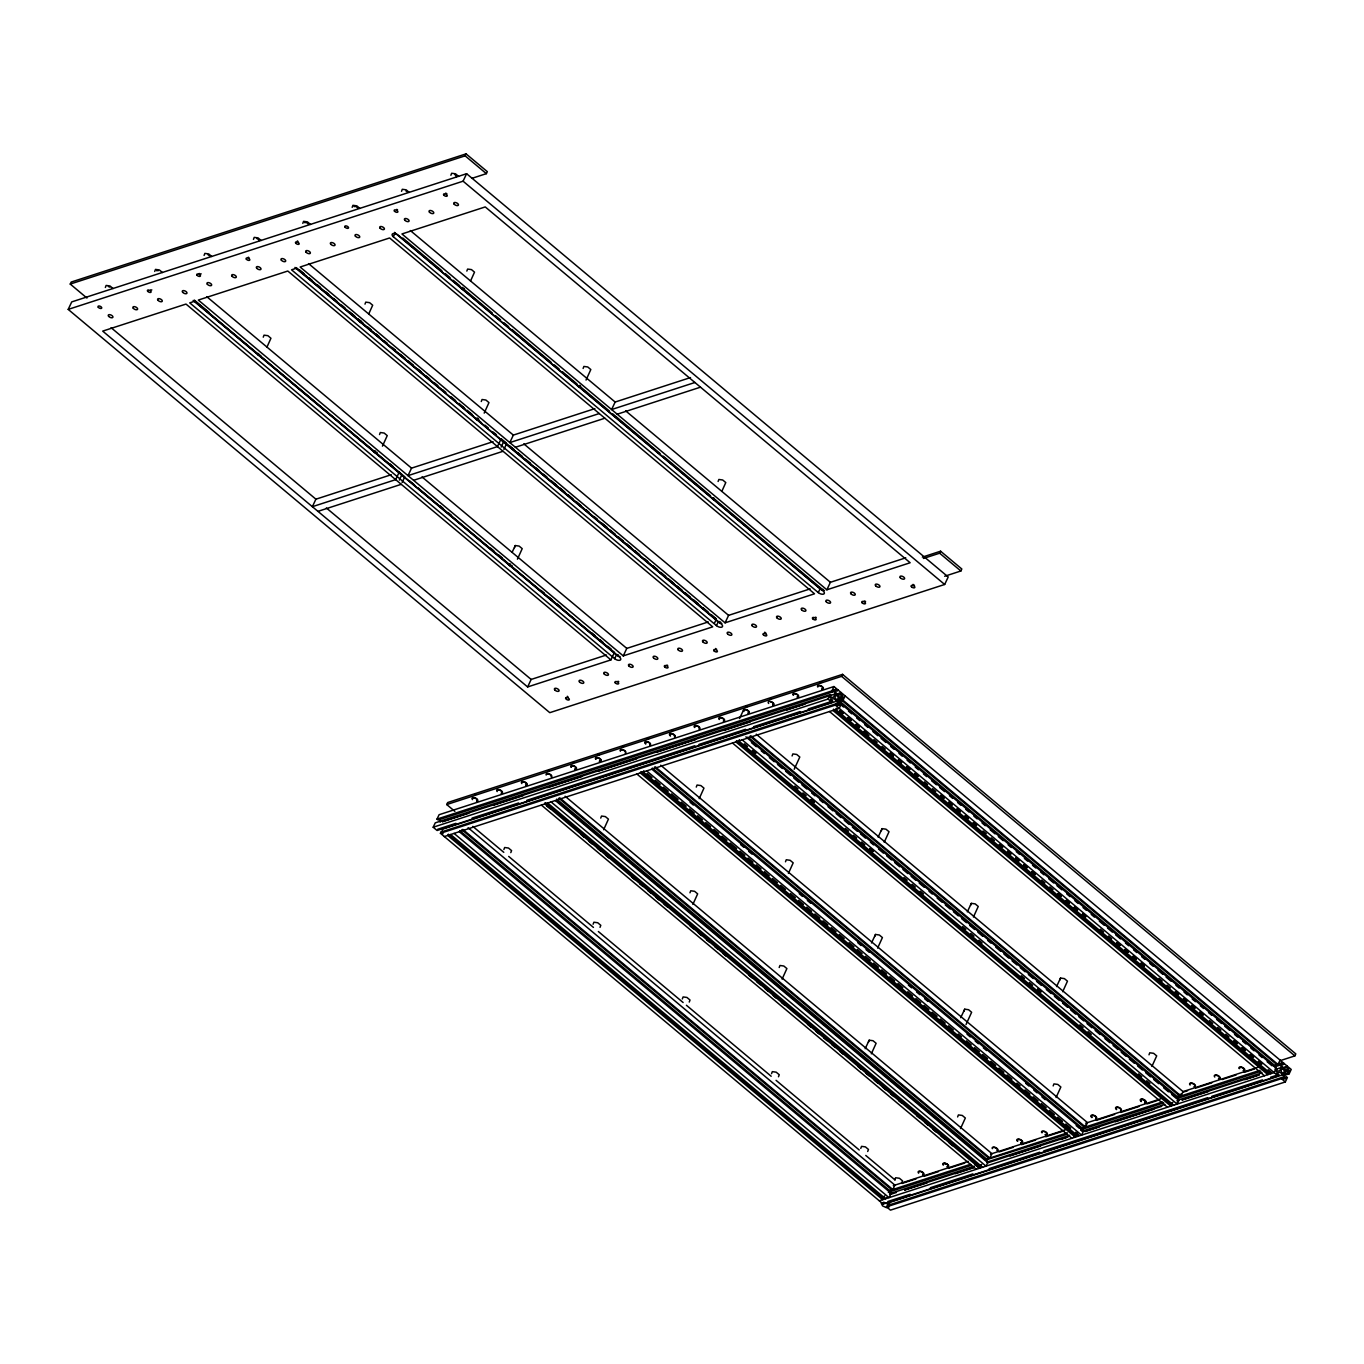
<?xml version="1.0" encoding="UTF-8"?>
<svg xmlns="http://www.w3.org/2000/svg" width="1364" height="1364" viewBox="0 0 1364 1364"><rect width="100%" height="100%" fill="white"/><g stroke="black" fill="none" stroke-linecap="round" stroke-linejoin="round"><path stroke-width="1.5" d="M838.519 703.295L838.042 702.136M1080.902 1130.057L1080.936 1128.898M105.352 287.48L106.136 285.434L109.99 285.98L113.059 288.537M154.712 271.453L155.496 269.407L159.349 269.953L162.418 272.51M204.089 255.426L204.856 253.397L208.709 253.926L211.778 256.483M253.448 239.399L254.215 237.37L258.069 237.899L261.138 240.473M302.808 223.372L303.575 221.343L307.429 221.872L310.498 224.446M263.252 337.181L264.036 335.152L267.89 335.68L270.942 338.255L266.969 347.087M352.168 207.345L352.935 205.316L356.788 205.845L359.857 208.419M401.528 191.318L402.295 189.289L406.148 189.818L409.217 192.392M364.989 304.155L365.757 302.126L369.61 302.655L372.679 305.229L368.689 314.061M450.887 175.291L451.654 173.262L455.508 173.791L458.577 176.365M379.533 434.553L380.317 432.524L384.171 433.053L387.24 435.627L382.449 446.164M466.829 271.095L467.613 269.066L471.467 269.595L474.519 272.152L470.546 281.001M481.27 401.528L482.055 399.499L485.891 400.027L488.96 402.602L484.186 413.139M514.518 547.595L515.302 545.549L519.138 546.094L522.207 548.652L517.433 559.189M583.11 368.468L583.894 366.439L587.748 366.967L590.817 369.542L586.026 380.079M503.879 849.533L504.663 847.504L508.499 848.033L511.568 850.607L510.801 852.636M718.095 481.492L718.879 479.463L722.715 479.992L725.784 482.566L721.812 491.398M600.74 818.093L601.524 816.047L605.36 816.593L608.429 819.15L603.655 829.687M593.101 924.246L593.886 922.217L597.739 922.746L600.791 925.321L600.024 927.35M696.271 787.079L697.055 785.033L700.891 785.579L703.96 788.136L699.186 798.673M689.962 892.806L690.747 890.76L694.6 891.306L697.652 893.863L692.878 904.4M682.324 998.96L683.108 996.931L686.962 997.459L690.014 1000.034L689.246 1002.063M792.092 755.963L792.876 753.917L796.729 754.462L799.798 757.02L794.206 769.262M785.494 861.792L786.278 859.746L790.114 860.292L793.183 862.849L788.409 873.386M779.185 967.519L779.969 965.473L783.823 966.019L786.892 968.576L782.101 979.113M771.547 1073.673L772.331 1071.644L776.184 1072.172L779.253 1074.747L778.469 1076.776M881.332 830.676L882.099 828.647L885.952 829.176L889.021 831.733L884.23 842.287M874.716 936.505L875.5 934.459L879.337 935.005L882.406 937.562L877.632 948.099M868.408 1042.232L869.192 1040.203L873.045 1040.732L876.114 1043.29L871.323 1053.843M860.769 1148.386L861.554 1146.357L865.407 1146.885L868.476 1149.46L867.692 1151.489M970.554 905.389L971.321 903.36L975.175 903.889L978.244 906.463L973.453 917M894.835 1179.775L895.619 1177.746L899.456 1178.274L902.525 1180.849L901.74 1182.878M963.939 1011.218L964.723 1009.189L968.576 1009.718L971.628 1012.276L966.053 1024.517M957.63 1116.946L958.415 1114.917L962.268 1115.445L965.337 1118.02L960.546 1128.557M1059.777 980.102L1060.544 978.073L1064.397 978.602L1067.466 981.176L1062.692 991.713M1053.161 1085.932L1053.946 1083.903L1057.799 1084.431L1060.851 1087.006L1056.077 1097.543M1148.999 1054.815L1149.767 1052.786L1153.62 1053.315L1156.689 1055.889L1151.915 1066.426M86.938 298.051L70.246 284.07L71.184 282.058L466.062 153.859L487.323 171.659L486.368 173.654L472.2 178.258M68.2 309.406L71.729 301.904L466.607 173.705L948.202 576.972L944.672 584.474L549.777 712.673L68.2 309.406L463.078 181.19L466.607 173.705M393.344 236.756A3.973 1.978 25.2 0 1 392.985 233.636A3.973 1.978 25.2 0 1 398.203 235.171L823.123 591.004A3.973 1.978 25.2 0 1 823.498 594.124A3.973 1.978 25.2 0 1 818.281 592.59L393.344 236.756L395.117 233.005A3.973 1.978 25.2 0 1 394.469 232.374M70.246 284.07L465.124 155.854L466.062 153.859M391.263 474.723L315.902 499.19L312.373 506.692L395.662 479.651L399.192 472.149M399.345 480.111L401.988 474.484M402.124 482.447L404.767 476.82L194.404 300.66M493.052 441.68L411.536 468.142L408.007 475.644L497.468 446.608L500.997 439.106M501.151 447.068L503.793 441.442L716.253 619.358L714.497 623.109M503.93 449.404L506.573 443.777M594.857 408.637L513.341 435.099L509.812 442.601L599.273 413.548M512.097 552.352L515.302 545.549M690.508 377.572L615.147 402.039L611.618 409.541L694.907 382.5M1284.001 1074.201L1288.042 1072.871L1289.099 1070.638L1285.689 1071.269L1284.172 1074.508L1285.229 1078.873L1286.286 1076.622L1287.394 1077.56L1285.331 1081.942L890.453 1210.141L886.549 1206.867L887.146 1205.623L1282.024 1077.424L1284.018 1079.094L1282.961 1074.73L1280.08 1072.309L1276.67 1072.939L1278.682 1074.61L1278.085 1075.872L883.207 1204.071L440.436 833.302L441.032 832.057L835.91 703.841L837.905 705.529L836.848 701.147L833.967 698.743L830.557 699.374L832.569 701.045L831.972 702.289L437.094 830.506L433.189 827.232L435.252 822.85L830.13 694.651L831.239 695.589L830.199 697.822L833.592 697.192L835.126 693.969L834.069 689.604L833.012 691.838L438.134 820.037L437.009 819.099L439.072 814.734L833.95 686.535L1291.214 1069.444L1289.168 1073.809L1285.11 1075.122M454.877 811.375L446.727 804.555L447.665 802.543L842.543 674.345L1295.8 1053.895L1294.862 1055.889L1280.677 1060.493M417.776 487.715L614.448 652.401L610.919 659.903L185.998 304.07L102.692 331.111L527.629 686.944L531.159 679.442L606.52 654.976M614.67 658.693L189.732 302.859L194.592 301.291L619.529 657.107A3.973 1.978 25.2 0 1 619.887 660.227A3.973 1.978 25.2 0 1 614.67 658.693L616.426 654.942L193.125 300.472M623.263 655.896L712.724 626.843L287.804 271.027L198.326 300.063L623.263 655.896L626.792 648.394L708.308 621.933M643.825 770.745L643.245 771.99L1078.208 1136.229M716.475 625.633L291.538 269.816L296.397 268.231L721.317 624.064A3.973 1.978 25.2 0 1 721.692 627.184A3.973 1.978 25.2 0 1 716.475 625.633L718.231 621.882L294.931 267.429M725.068 622.837L814.53 593.8L389.61 237.967L300.131 267.02L725.068 622.837L728.598 615.352L810.114 588.89M739.527 718.555L743.533 710.064M739.39 739.714L738.794 740.959L1173.773 1105.198M818.281 592.59L820.037 588.839L395.117 233.005M826.874 589.794L910.163 562.752L485.243 206.919L401.937 233.96L826.874 589.794L830.403 582.292L905.764 557.825M433.189 827.232L828.067 699.033L830.13 694.651M437.009 819.099L831.904 690.9L833.95 686.535M446.727 804.555L841.605 676.339L842.543 674.345M837.854 689.792L837.274 691.054L835.262 689.366L836.32 693.747L839.201 696.152L842.611 695.521L840.616 693.85L836.558 695.163M440.436 833.302L835.314 705.103L835.91 703.841M840.616 693.85L841.196 692.605L835.126 694.566M836.405 708.223L835.825 709.468L1270.788 1073.707M841.707 696.97L841.111 698.215L842.85 697.652M838.485 704.677L840.002 701.437L1274.965 1065.676L1277.045 1063.596M837.888 700.619L841.929 699.306L842.986 697.072L839.576 697.703L838.059 700.926L839.116 705.307L840.173 703.057L1277.352 1069.154L1276.312 1071.405L1279.705 1070.757L1281.239 1067.535L1280.182 1063.17L1279.125 1065.403L1275.067 1066.716M845.1 695.862L843.054 700.244L838.996 701.556M923.428 558.456L939.626 553.204L940.58 551.209L961.825 568.993L960.87 570.987L944.672 576.256M878.109 837.138L882.099 828.647M871.494 942.967L875.5 934.459M865.185 1048.694L869.192 1040.203M967.332 911.851L971.321 903.36M960.716 1017.68L964.723 1009.189M883.292 1198.445L882.713 1199.689L447.733 835.467L448.33 834.205L883.292 1198.445L881.553 1199.007L884.673 1195.887M883.207 1204.071L883.804 1202.809M886.208 1197.49L885.628 1198.751L450.649 834.512M1056.554 986.581L1060.544 978.073M1075.872 1135.922L1075.292 1137.167L640.33 772.945L640.909 771.683L1075.872 1135.922L1074.133 1136.485L1077.253 1133.348M1085.505 1125.078L1084.448 1127.312L654.379 767.165M736.475 740.669L1171.437 1104.891L1170.858 1106.153L735.878 741.914M1177.2 1102.283L1178.257 1100.032M833.489 709.161L1268.452 1073.4L1267.872 1074.644L832.91 710.405M1280.063 1060.101L1278.017 1064.466L1273.959 1065.796M1283.967 1063.374L1283.388 1064.619L1281.376 1062.948L1282.433 1067.313L1285.314 1069.717L1288.724 1069.086L1286.729 1067.415L1282.671 1068.728M886.549 1206.867L1281.444 1078.668L1282.024 1077.424M1286.729 1067.415L1287.309 1066.171L1281.239 1068.148M891.886 1188.641L889.805 1190.721L459.736 830.591M979.608 1166.476L981.688 1164.379M1073.86 1135.82L1075.94 1133.74M1084.465 1126.118L1082.385 1128.199L652.316 768.068M1177.678 1096.52L1179.758 1094.422M1172.818 1102.334L1169.698 1105.454L1171.437 1104.891M1268.793 1071.882L1266.713 1073.962L1268.452 1073.4M317.948 511.364L401.238 484.322M413.582 480.316L503.043 451.279M515.387 447.273L604.849 418.219M617.193 414.213L700.482 387.171M922.354 557.126L940.58 551.209M527.629 686.944L610.919 659.903M442.26 821.503L835.126 693.969M442.447 821.81L468.773 813.268M493.069 805.374L523.435 795.519M547.748 787.625L582.172 776.457M598.37 771.189L636.852 758.708M657.09 752.127L695.572 739.629M723.926 730.439L750.251 721.88M786.687 710.047L804.913 704.131M838.945 698.385L842.986 697.072M437.691 829.244L455.917 823.327M472.114 818.076L518.678 802.953M526.777 800.327L694.856 745.75M698.914 744.437L745.494 729.314M753.593 726.688L800.157 711.565M808.255 708.939L832.569 701.045M836.848 701.147L441.97 829.363L442.686 832.262M444.34 836.558L839.218 708.359L841.281 703.995L840.309 704.301L843.566 707.029M893.284 1185.674L968.218 1161.344M990.486 1154.114L1065.42 1129.784M1085.659 1123.22L1160.594 1098.89M1182.861 1091.66L1257.796 1067.33M901.996 1183.441L916.182 1178.837M924.281 1176.211L938.449 1171.608M948.577 1168.317L964.774 1163.066M999.198 1151.881L1013.384 1147.277M1021.483 1144.652L1035.651 1140.048M1045.779 1136.758L1064.005 1130.841M1096.4 1120.321L1114.627 1114.405M1120.714 1112.444L1138.94 1106.528M1147.039 1103.885L1157.149 1100.595M1183.475 1092.053L1187.533 1090.74M1195.631 1088.114L1211.829 1082.846M1221.956 1079.572L1236.125 1074.968M1244.241 1072.326L1254.351 1069.052M889.209 1190.704L970.213 1164.396M986.411 1159.144L1067.398 1132.853M1081.584 1128.25L1162.588 1101.941M1176.757 1097.338L1259.79 1070.382M888.288 1192.289L971.321 1165.333M1066.495 1134.439L985.507 1160.082M1080.68 1129.835L1163.697 1102.879M1177.865 1098.276L1260.899 1071.32M889.464 1193.79L974.51 1166.186M986.666 1162.23L1069.7 1135.274M1081.84 1131.336L1164.873 1104.38M1177.013 1100.441L1262.075 1072.82M1275.272 1068.541L1276.244 1068.217L1274.181 1072.598L879.303 1200.797M890.402 1194.421L896.472 1192.443M904.571 1189.817L973.436 1167.465M987.604 1162.861L1068.609 1136.57M1084.806 1131.302L1161.753 1106.323M1182.008 1099.742L1258.955 1074.764M1275.152 1069.512L1281.239 1067.535M904.758 1190.124L927.026 1182.895M955.38 1173.688L973.606 1167.772M1010.059 1155.939L1040.425 1146.084M1060.681 1139.503L1066.75 1137.525M1084.977 1131.609L1099.162 1127.005M1115.36 1121.754L1153.842 1109.256M1182.179 1100.049L1208.504 1091.507M1244.957 1079.674L1259.143 1075.071M1284.683 1070.416L1288.724 1069.086M1285.059 1071.951L1289.099 1070.638M887.845 1201.496L910.129 1194.267M930.367 1187.703L972.907 1173.893M989.105 1168.624L1039.726 1152.188M1043.767 1150.875L1207.805 1097.628M1211.846 1096.315L1262.484 1079.879M1270.583 1077.253L1278.682 1074.61M888.083 1202.929L1282.961 1074.73M465.124 155.854L486.368 173.654M939.626 553.204L960.87 570.987M463.078 181.19L944.672 584.474M410.342 230.55L615.147 402.039M625.599 410.803L830.403 582.292M402.823 238.069L441.885 270.788M445.141 273.516L450.035 277.608M453.291 280.336L459.804 285.792M463.061 288.52L492.353 313.055M495.609 315.783L500.503 319.875M503.759 322.603L508.636 326.695M511.892 329.423L550.971 362.142M554.227 364.853L559.104 368.945M562.36 371.673L577.023 383.949M580.28 386.677L609.589 411.212M612.845 413.94L660.057 453.479M663.313 456.207L710.525 495.746M713.781 498.474L821.23 588.447A2.029 1.006 25.2 0 0 823.072 589.282M841.605 676.339L1294.862 1055.889M831.904 690.9L833.012 691.838M841.929 699.306L1279.125 1065.403M1288.042 1072.871L1289.168 1073.809M842.065 700.55L1277.045 1064.79M848.459 711.121L851.716 713.849M856.592 717.941L859.849 720.669M864.742 724.761L867.998 727.489M872.892 731.581L877.768 735.673M881.042 738.401L885.918 742.493M890.811 746.585L894.068 749.313M898.961 753.422L902.218 756.15M907.094 760.242L910.351 762.97M915.244 767.062L918.501 769.79M923.394 773.882L926.65 776.61M931.544 780.702L936.42 784.794M939.677 787.522L944.57 791.614M949.463 795.706L952.72 798.434M957.596 802.526L960.853 805.254M965.746 809.346L969.003 812.074M973.896 816.166L977.153 818.894M982.046 822.986L985.302 825.714M990.179 829.806L995.072 833.898M998.329 836.626L1003.222 840.718M1008.098 844.81L1011.355 847.538M1016.248 851.63L1019.505 854.358M1024.398 858.45L1027.655 861.178M1032.531 865.27L1035.805 867.998M1040.681 872.09L1043.937 874.818M1048.831 878.91L1053.724 883.002M1056.981 885.73L1061.857 889.84M1066.75 893.931L1070.007 896.659M1074.9 900.751L1078.157 903.48M1083.033 907.572L1086.307 910.299M1091.183 914.391L1094.439 917.12M1099.333 921.212L1104.226 925.304M1107.483 928.031L1112.359 932.124M1115.616 934.851L1120.509 938.944M1125.402 943.036L1128.659 945.764M1133.535 949.856L1136.809 952.584M1141.685 956.676L1144.942 959.404M1149.835 963.496L1153.091 966.224M1157.985 970.316L1162.861 974.408M1166.118 977.136L1171.011 981.228M1175.904 985.319L1179.161 988.048M1184.037 992.139L1187.311 994.868M1192.187 998.96L1195.444 1001.688M1200.337 1005.779L1203.594 1008.508M1208.487 1012.6L1211.744 1015.327M1216.62 1019.419L1221.513 1023.511M1224.77 1026.257L1229.663 1030.349M1234.539 1034.441L1237.796 1037.169M1242.689 1041.261L1245.946 1043.989M1250.839 1048.081L1254.096 1050.809M1258.989 1054.901L1262.246 1057.629M1267.122 1061.721L1272.015 1065.813M308.537 263.593L513.341 435.099M523.793 443.846L728.598 615.352M828.067 699.033L831.972 702.289M835.314 705.103L1278.085 1075.872M1281.444 1078.668L1285.331 1081.942M839.764 710.695L843.02 713.423M847.897 717.515L851.153 720.243M856.046 724.335L859.303 727.063M864.196 731.155L867.453 733.883M890.266 752.979L893.522 755.707M898.399 759.799L901.655 762.527M906.549 766.619L909.805 769.347M914.698 773.439L917.955 776.167M940.768 795.263L944.024 797.991M948.901 802.083L952.157 804.811M957.051 808.903L960.307 811.631M965.201 815.74L968.457 818.468M973.35 822.56L976.607 825.288M999.403 844.384L1002.659 847.112M1007.553 851.204L1010.809 853.932M1015.703 858.024L1018.959 860.752M1023.853 864.844L1027.109 867.572M1031.985 871.664L1035.242 874.392M1058.055 893.488L1061.311 896.216M1066.205 900.308L1069.461 903.036M1074.338 907.128L1077.611 909.856M1082.487 913.948L1085.744 916.676M1116.707 942.592L1119.963 945.32M1124.84 949.429L1128.113 952.157M1132.99 956.249L1136.246 958.977M1141.139 963.069L1144.396 965.797M1175.342 991.713L1178.615 994.441M1183.492 998.533L1186.748 1001.261M1191.642 1005.353L1194.898 1008.081M1199.791 1012.173L1203.048 1014.901M1233.994 1040.817L1237.25 1043.545M1242.144 1047.637L1245.4 1050.365M1250.294 1054.457L1253.55 1057.185M1258.426 1061.277L1261.683 1064.005M839.661 710.951L842.918 713.679M847.811 717.771L851.068 720.499M855.961 724.591L859.218 727.319M864.094 731.411L868.987 735.503M873.881 739.595L877.137 742.323M882.014 746.415L885.287 749.143M890.163 753.235L893.42 755.963M898.313 760.055L901.57 762.783M906.463 766.875L909.72 769.603M914.596 773.695L917.87 776.423M924.383 781.879L927.639 784.607M932.516 788.699L935.789 791.427M940.666 795.519L943.922 798.247M948.815 802.339L952.072 805.067M956.965 809.159L960.222 811.887M965.098 815.979L968.372 818.707M973.248 822.816L976.505 825.544M983.018 831L986.291 833.728M991.168 837.82L994.424 840.548M999.318 844.64L1002.574 847.368M1007.467 851.46L1010.724 854.188M1015.6 858.28L1018.857 861.008M1023.75 865.1L1027.007 867.828M1031.9 871.92L1035.157 874.648M1041.67 880.104L1044.926 882.832M1049.82 886.924L1053.076 889.652M1057.97 893.744L1061.226 896.472M1066.102 900.564L1069.359 903.292M1074.252 907.384L1077.509 910.112M1082.402 914.204L1085.659 916.932M1100.322 929.208L1103.578 931.936M1108.472 936.028L1111.728 938.756M1116.604 942.848L1119.861 945.576M1124.754 949.668L1128.011 952.396M1132.904 956.488L1136.161 959.233M1141.054 963.325L1144.311 966.053M1158.974 978.329L1162.23 981.057M1167.107 985.149L1170.363 987.877M1175.256 991.969L1178.513 994.697M1183.406 998.789L1186.663 1001.517M1191.556 1005.609L1194.813 1008.337M1199.689 1012.429L1202.946 1015.157M1209.476 1020.613L1212.732 1023.341M1217.609 1027.433L1220.865 1030.161M1225.759 1034.253L1229.015 1036.981M1233.909 1041.073L1237.165 1043.801M1242.058 1047.893L1245.315 1050.621M1250.191 1054.713L1253.448 1057.441M1258.341 1061.533L1261.598 1064.261M1268.111 1069.717L1271.367 1072.445M829.5 711.514L1264.462 1075.753M299.381 269.765L304.274 273.857M309.151 277.932L312.407 280.66M317.283 284.752L320.54 287.48M325.433 291.572L328.69 294.3M333.566 298.392L336.823 301.12M341.716 305.212L344.973 307.94M349.849 312.032L354.742 316.107M357.999 318.835L362.875 322.927M367.769 327.019L371.025 329.747M375.901 333.839L379.158 336.567M384.051 340.659L387.291 343.387M392.184 347.462L395.441 350.19M400.317 354.282L405.21 358.374M408.467 361.102L413.343 365.194M418.237 369.286L421.493 372.014M426.369 376.106L429.626 378.834M434.519 382.909L437.776 385.637M442.652 389.729L445.909 392.457M450.802 396.549L455.678 400.641M458.935 403.369L463.811 407.461M467.068 410.189L471.961 414.281M484.987 425.176L488.244 427.904M493.12 431.996L496.377 434.724M501.27 438.816L506.146 442.908M509.403 445.636L514.296 449.728M517.553 452.439L522.429 456.531M525.686 459.259L530.562 463.351M535.455 467.443L538.712 470.171M543.588 474.263L546.845 476.991M551.738 481.083L556.614 485.158M559.871 487.886L564.764 491.978M568.021 494.706L572.897 498.798M576.154 501.526L581.047 505.618M585.923 509.71L589.18 512.438M594.073 516.53L597.33 519.258M602.206 523.333L607.082 527.425M610.339 530.153L615.232 534.245M618.489 536.973L623.365 541.065M626.622 543.793L631.515 547.885M634.772 550.613L639.648 554.688M644.541 558.78L647.798 561.508M652.674 565.6L657.567 569.692M660.824 572.42L665.7 576.512M668.957 579.24L673.833 583.332M677.09 586.06L681.983 590.135M685.24 592.863L690.116 596.955M693.372 599.683L698.266 603.775M703.142 607.867L708.035 611.959M711.292 614.687L716.168 618.779M296.21 267.6L442.482 390.104M461.987 406.438L465.243 409.166M470.12 413.241L473.376 415.969M478.252 420.044L481.492 422.772M756.236 734.19L1183.048 1091.592L1180.985 1095.974L750.916 735.827M749.944 736.151L1180.013 1096.281L1181.071 1094.047L1177.95 1097.185L747.881 737.037M745.886 736.85L1179.229 1099.725L1177.166 1104.09L742.204 739.868M751.428 742.63L756.321 746.722M761.214 750.814L764.471 753.542M769.347 757.634L774.241 761.726M777.497 764.454L782.39 768.546M785.647 771.274L790.523 775.366M793.797 778.094L798.673 782.186M801.93 784.914L806.823 789.006M811.716 793.098L814.973 795.826M819.849 799.918L823.106 802.646M827.999 806.738L832.893 810.83M836.149 813.558L841.025 817.65M844.299 820.378L849.175 824.47M852.432 827.198L857.325 831.29M860.582 834.018L865.475 838.11M870.351 842.202L873.608 844.93M878.501 849.022L883.395 853.114M886.651 855.842L891.527 859.934M894.784 862.662L899.677 866.771M902.934 869.499L907.827 873.591M911.084 876.319L915.977 880.411M919.234 883.139L924.11 887.231M929.003 891.323L932.26 894.051M937.153 898.143L942.03 902.235M945.286 904.963L950.179 909.055M953.436 911.783L958.329 915.875M961.586 918.603L966.479 922.695M969.736 925.423L974.612 929.515M977.869 932.243L982.762 936.335M987.655 940.427L990.912 943.155M995.788 947.247L1000.682 951.339M1003.938 954.067L1008.831 958.159M1012.088 960.887L1016.981 964.979M1020.238 967.707L1025.114 971.799M1028.371 974.527L1033.264 978.619M1036.521 981.347L1041.414 985.439M1046.29 989.531L1051.184 993.623M1054.44 996.351L1059.334 1000.46M1062.59 1003.188L1067.483 1007.28M1070.74 1010.008L1075.616 1014.1M1078.873 1016.828L1083.766 1020.92M1087.023 1023.648L1091.916 1027.74M1095.173 1030.468L1100.049 1034.56M1104.942 1038.652L1109.836 1042.744M1113.092 1045.472L1117.986 1049.564M1121.242 1052.292L1126.118 1056.384M1129.375 1059.112L1134.268 1063.204M1137.525 1065.932L1142.418 1070.024M1145.675 1072.752L1150.551 1076.844M1153.825 1079.572L1158.701 1083.664M1163.594 1087.756L1168.471 1091.848M1171.744 1094.576L1176.62 1098.668M752.519 750.371L755.775 753.099M811.154 799.492L814.41 802.22M869.806 848.596L873.062 851.324M1037.595 989.105L1040.868 991.833M744.284 743.806L747.54 746.534M752.417 750.626L755.673 753.354M794.769 786.09L798.042 788.818M802.919 792.91L806.175 795.638M811.068 799.747L814.325 802.475M845.271 828.391L848.544 831.119M853.421 835.211L856.677 837.939M861.571 842.031L864.827 844.759M869.721 848.851L872.977 851.579M903.923 877.495L907.179 880.223M912.073 884.315L915.329 887.043M920.223 891.135L923.479 893.863M962.575 926.599L965.831 929.327M970.725 933.436L973.981 936.164M978.858 940.256L982.114 942.984M1021.227 975.72L1024.483 978.448M1029.36 982.54L1032.616 985.268M1037.51 989.36L1040.766 992.088M1079.862 1024.824L1083.118 1027.552M1088.012 1031.644L1091.268 1034.372M1138.514 1073.945L1141.77 1076.673M1146.664 1080.765L1149.92 1083.493M206.731 296.653L411.536 468.142M421.988 476.906L626.792 648.394M732.485 743.022L1167.448 1107.244M194.319 300.08L208.982 312.356M389.695 463.692L392.951 466.42M440.163 505.942L443.419 508.67M448.296 512.762L451.552 515.49M490.631 548.209L493.887 550.937M498.781 555.029L502.02 557.757M541.099 590.476L544.355 593.204M549.249 597.296L552.505 600.024M557.382 604.116L560.638 606.827M591.567 632.743L594.823 635.471M599.717 639.563L602.973 642.274M607.85 646.366L611.106 649.094M409.643 480.912L414.52 484.987M660.67 765.204L1087.483 1122.623L1085.42 1126.988L655.351 766.858M651.958 769.245L1083.664 1130.739L1081.601 1135.121L646.638 770.882M690.082 802.288L693.338 805.016M740.584 844.589L743.84 847.317M748.734 851.409L751.99 854.137M799.236 893.693L802.492 896.421M807.369 900.513L810.642 903.241M857.871 942.814L861.127 945.542M866.021 949.634L869.277 952.362M908.373 985.098L911.629 987.826M916.523 991.918L919.779 994.646M924.673 998.738L927.929 1001.466M967.025 1034.202L970.281 1036.93M975.175 1041.022L978.431 1043.75M983.325 1047.842L986.581 1050.57M1025.677 1083.323L1028.933 1086.051M1033.827 1090.143L1037.083 1092.871M1041.96 1096.963L1045.216 1099.691M1076.179 1125.607L1079.436 1128.335M647.082 773.473L651.975 777.565M655.232 780.293L660.125 784.385M663.381 787.113L668.258 791.205M671.514 793.933L678.044 799.389M681.301 802.117L686.177 806.209M689.434 808.937L694.327 813.029M697.584 815.757L702.477 819.849M705.734 822.577L710.627 826.669M713.884 829.397L718.76 833.489M722.016 836.217L726.91 840.309M730.166 843.037L736.679 848.493M739.936 851.221L744.829 855.313M748.086 858.041L752.979 862.133M756.236 864.861L761.112 868.953M764.386 871.681L769.262 875.79M772.518 878.518L777.412 882.61M780.668 885.338L785.562 889.43M790.438 893.522L795.331 897.614M798.588 900.342L803.481 904.434M806.738 907.162L811.614 911.254M814.888 913.982L819.764 918.074M823.021 920.802L827.914 924.894M831.17 927.622L836.064 931.714M839.32 934.442L844.197 938.534M849.09 942.626L853.983 946.718M857.24 949.446L862.116 953.538M865.39 956.266L870.266 960.358M873.523 963.086L878.416 967.178M881.673 969.906L886.566 973.998M889.822 976.726L894.699 980.818M897.955 983.546L902.849 987.638M907.742 991.73L912.618 995.822M915.875 998.55L920.768 1002.642M924.025 1005.37L928.918 1009.462M932.175 1012.207L937.068 1016.299M940.325 1019.027L945.201 1023.119M948.457 1025.847L953.351 1029.939M958.244 1034.031L961.501 1036.759M966.377 1040.851L971.27 1044.943M974.527 1047.671L979.42 1051.763M982.677 1054.491L987.57 1058.583M990.827 1061.311L995.703 1065.403M998.96 1068.131L1003.853 1072.223M1007.109 1074.951L1012.003 1079.043M1016.879 1083.135L1020.153 1085.863M1025.029 1089.955L1029.922 1094.047M1033.179 1096.775L1038.072 1100.867M1041.329 1103.595L1046.205 1107.687M1049.462 1110.415L1054.355 1114.507M1057.611 1117.235L1062.505 1121.327M1065.761 1124.055L1070.655 1128.147M1075.531 1132.239L1078.788 1134.967M111.098 327.701L315.902 499.19M326.354 507.954L531.159 679.442M636.92 774.036L1071.882 1138.275M565.105 796.235L991.918 1153.654L989.872 1158.019L559.786 797.872M558.814 798.196L988.9 1158.343M556.751 799.082L986.837 1159.229M556.393 800.259L988.099 1161.77L986.036 1166.152L551.073 801.913M555.421 800.583L987.127 1162.094M547.68 803.021L982.643 1167.243M546.862 806.005L550.118 808.733M581.081 834.649L584.338 837.377M589.214 841.469L592.488 844.197M597.364 848.289L600.62 851.017M605.514 855.109L608.77 857.837M631.583 876.95L634.84 879.678M639.716 883.77L642.99 886.498M647.866 890.59L651.122 893.318M656.016 897.41L659.272 900.138M664.166 904.23L667.422 906.958M690.218 926.054L693.475 928.782M698.368 932.874L701.625 935.602M706.518 939.694L709.774 942.422M714.668 946.514L717.924 949.242M722.801 953.334L726.057 956.062M748.87 975.158L752.127 977.886M757.02 981.978L760.277 984.706M765.17 988.798L768.426 991.526M773.303 995.618L776.559 998.363M781.453 1002.455L784.709 1005.183M807.522 1024.279L810.779 1027.007M815.672 1031.099L818.929 1033.827M823.805 1037.919L827.061 1040.647M831.955 1044.739L835.211 1047.467M840.105 1051.559L843.361 1054.287M858.024 1066.563L861.281 1069.291M866.174 1073.383L869.431 1076.111M874.307 1080.203L877.564 1082.931M882.457 1087.023L885.713 1089.751M890.607 1093.843L893.863 1096.571M898.74 1100.663L902.013 1103.391M916.659 1115.667L919.933 1118.395M924.809 1122.487L928.066 1125.215M932.959 1129.307L936.216 1132.035M941.109 1136.144L944.365 1138.872M949.242 1142.964L952.515 1145.692M975.311 1164.788L978.568 1167.516M541.355 805.067L976.334 1169.306M472.814 826.396L503.793 852.33M508.687 856.422L593.459 927.418M598.353 931.527L683.125 1002.523M686.399 1005.251L771.172 1076.247M776.065 1080.339L859.218 1149.971M865.748 1155.427L895.091 1179.996M468.091 827.726L894.903 1185.146L892.84 1189.527L462.771 829.38M461.799 829.687L891.868 1189.834M459.378 831.767L891.084 1193.261L889.021 1197.643L454.059 833.404M441.032 832.057L443.027 833.728M888.834 1202.178L890.146 1204.838M439.532 819.253L440.248 822.168M721.863 623.519A3.973 1.978 25.2 0 1 718.231 621.882M824.538 590.51A3.973 1.978 25.2 0 1 820.037 588.839M618.489 655.095A2.029 1.006 25.2 0 1 617.619 654.549M620.057 656.561A3.973 1.978 25.2 0 1 616.426 654.942M720.789 622.223A2.029 1.006 25.2 0 1 719.425 621.507M108.404 286.611A2.029 1.006 25.2 0 1 109.836 287.156M156.69 270.771A2.029 1.006 25.2 0 1 158.241 270.703M208.095 254.846A2.029 1.006 25.2 0 1 209.289 255.716M256.961 238.649A2.029 1.006 25.2 0 1 258.785 240.814M454.894 174.728A2.029 1.006 25.2 0 1 455.764 175.257M456.309 175.905A2.029 1.006 25.2 0 1 456.224 176.706M405.995 190.994A2.029 1.006 25.2 0 1 406.728 191.608M354.128 206.68A2.029 1.006 25.2 0 1 355.68 206.595M356.635 207.021A2.029 1.006 25.2 0 1 357.59 207.959M304.769 222.707A2.029 1.006 25.2 0 1 307.275 223.048M307.684 223.338A2.029 1.006 25.2 0 1 308.315 224.293M1056.367 996.948A1.739 0.87 25.2 0 1 1056.998 997.476M376.958 452.217A1.739 0.87 25.2 0 1 375.68 453.001A1.739 0.87 25.2 0 1 373.821 451.433A1.739 0.87 25.2 0 1 375.748 451.194M512.029 565.497A1.739 0.87 25.2 0 1 510.375 565.941A1.739 0.87 25.2 0 1 508.806 564.389A1.739 0.87 25.2 0 1 510.716 564.219M260.729 355.339A1.739 0.87 25.2 0 1 258.086 354.964A1.739 0.87 25.2 0 1 258.631 353.566M478.764 419.447A1.739 0.87 25.2 0 1 476.854 419.771A1.739 0.87 25.2 0 1 475.712 418.083M477.042 417.998A1.739 0.87 25.2 0 1 478.218 418.629M362.091 322.62A1.739 0.87 25.2 0 1 359.431 321.529A1.739 0.87 25.2 0 1 360.761 320.625M580.587 386.609A1.739 0.87 25.2 0 1 578.489 386.609A1.739 0.87 25.2 0 1 577.552 385.006M579.717 385.313A1.739 0.87 25.2 0 1 580.348 385.842M715.435 499.838A1.739 0.87 25.2 0 1 712.639 499.002A1.739 0.87 25.2 0 1 713.866 497.962M816.201 617.415A1.739 0.87 25.2 0 1 815.365 617.176M766.005 633.186A1.739 0.87 25.2 0 1 764.778 632.18M865.56 601.388A1.739 0.87 25.2 0 1 864.316 600.927M914.494 585.275A1.739 0.87 25.2 0 1 913.045 584.372M568.157 697.089A1.739 0.87 25.2 0 1 567.339 696.271M667.695 665.393A1.739 0.87 25.2 0 1 666.877 665.035M716.646 649.213A1.739 0.87 25.2 0 1 715.606 648.48M618.745 681.523A1.739 0.87 25.2 0 1 617.926 681.267M151.83 289.901A1.739 0.87 25.2 0 1 150.722 289.85M201.19 273.874A1.739 0.87 25.2 0 1 199.263 273.465M249.015 257.643A1.739 0.87 25.2 0 1 248.265 257.182M297.983 241.411A1.739 0.87 25.2 0 1 297.352 240.882M397.521 209.732A1.739 0.87 25.2 0 1 396.702 209.357M446.881 193.705A1.739 0.87 25.2 0 1 445.704 193.074M464.067 288.469A1.739 0.87 25.2 0 1 463.248 289.594A1.739 0.87 25.2 0 1 461.117 288.06A1.739 0.87 25.2 0 1 463.027 287.719M947.486 1166.527A2.523 1.262 25.2 0 0 946.752 1164.174A2.523 1.262 25.2 0 0 943.411 1164.004A2.54 1.262 25.2 0 1 947.11 1164.413A2.54 1.262 25.2 0 1 947.128 1166.68M943.291 1165.163A3.154 1.569 25.2 0 1 944.093 1163.1A3.154 1.569 25.2 0 1 948.151 1164.924A3.154 1.569 25.2 0 1 947.366 1166.987M1043.682 1131.455A2.523 1.262 25.2 0 1 1046.665 1133.296A2.523 1.262 25.2 0 1 1045.199 1134.524M1042.215 1132.683A2.523 1.262 25.2 0 1 1042.676 1131.506M1041.67 1132.614A3.154 1.569 25.2 0 1 1043.494 1131.08A3.154 1.569 25.2 0 1 1047.211 1133.382A3.154 1.569 25.2 0 1 1045.387 1134.916M1091.916 1117.133A2.54 1.262 25.2 0 1 1093.723 1115.616A2.54 1.262 25.2 0 1 1096.008 1118.344M1091.882 1117.593A3.154 1.569 25.2 0 1 1091.592 1115.121A3.154 1.569 25.2 0 1 1095.735 1116.349A3.154 1.569 25.2 0 1 1096.008 1118.821M1017.817 1141.105A2.523 1.262 25.2 0 1 1018.448 1139.451A2.523 1.262 25.2 0 1 1021.704 1140.901A2.523 1.262 25.2 0 1 1021.073 1142.572M1190.414 1083.613A2.523 1.262 25.2 0 1 1193.824 1084.227A2.523 1.262 25.2 0 1 1194.301 1086.409M992.975 1147.721A2.523 1.262 25.2 0 1 996.385 1148.335A2.523 1.262 25.2 0 1 996.862 1150.5M1141.003 1100.697A2.54 1.262 25.2 0 1 1143.697 1099.827A2.54 1.262 25.2 0 1 1145.027 1102.504M744.301 710.047A2.523 1.262 25.2 0 1 747.711 710.661A2.523 1.262 25.2 0 1 748.188 712.826M719.612 718.061A2.523 1.262 25.2 0 1 723.022 718.675A2.523 1.262 25.2 0 1 723.5 720.84M719.51 719.05A2.523 1.262 25.2 0 1 719.425 718.334M645.735 743.499A2.523 1.262 25.2 0 1 647.218 741.914A2.523 1.262 25.2 0 1 649.997 744.437M620.671 750.712A2.523 1.262 25.2 0 1 622.854 750.012A2.523 1.262 25.2 0 1 625.36 752.11M918.705 1172.358A2.523 1.262 25.2 0 1 921.791 1172.034A2.523 1.262 25.2 0 1 922.814 1174.54M1116.536 1109.051A2.523 1.262 25.2 0 1 1118.327 1107.551A2.523 1.262 25.2 0 1 1120.594 1110.262M572.88 765.903A2.523 1.262 25.2 0 1 575.744 767.54A2.523 1.262 25.2 0 1 574.96 769.006M571.431 767.131A2.523 1.262 25.2 0 1 572.334 765.869M472.592 798.793A2.523 1.262 25.2 0 1 475.678 798.452A2.523 1.262 25.2 0 1 476.701 800.975M793.541 695.009A2.523 1.262 25.2 0 1 794.82 693.764A2.523 1.262 25.2 0 1 797.821 695.367A2.523 1.262 25.2 0 1 797.087 696.885M497.297 790.438A2.523 1.262 25.2 0 1 500.639 790.609A2.523 1.262 25.2 0 1 501.372 792.961M670.423 735.486A2.523 1.262 25.2 0 1 672.213 733.985A2.523 1.262 25.2 0 1 674.481 736.696M597.568 757.89A2.523 1.262 25.2 0 1 600.433 759.526A2.523 1.262 25.2 0 1 599.649 760.993M596.102 759.117A2.523 1.262 25.2 0 1 596.562 757.941M694.822 727.063A2.523 1.262 25.2 0 1 697.192 726.074A2.523 1.262 25.2 0 1 699.152 728.683M818.11 686.621A2.523 1.262 25.2 0 1 821.486 686.45A2.523 1.262 25.2 0 1 821.759 688.871M522.173 782.169A2.523 1.262 25.2 0 1 525.839 782.97A2.523 1.262 25.2 0 1 525.6 785.033M546.862 774.155A2.523 1.262 25.2 0 1 549.999 774.582A2.523 1.262 25.2 0 1 551.073 776.747M770.319 701.795A2.523 1.262 25.2 0 1 773.03 703.244A2.523 1.262 25.2 0 1 772.859 704.813M1241.121 1067.364A2.523 1.262 25.2 0 1 1243.985 1069.001A2.523 1.262 25.2 0 1 1243.201 1070.45M1239.654 1068.592A2.523 1.262 25.2 0 1 1240.575 1067.33M1215.426 1075.429A2.523 1.262 25.2 0 1 1218.956 1076.605A2.523 1.262 25.2 0 1 1218.512 1078.464M795.093 690.832A2.523 1.262 25.2 0 1 796.082 690.303M792.996 694.941A3.154 1.569 25.2 0 1 794.581 693.389A3.154 1.569 25.2 0 1 798.332 695.367A3.154 1.569 25.2 0 1 797.411 697.277M474.791 794.547A2.523 1.262 25.2 0 1 475.797 794.496M472.507 799.611A3.154 1.569 25.2 0 1 473.291 797.548A3.154 1.569 25.2 0 1 477.366 799.372A3.154 1.569 25.2 0 1 476.565 801.435M819.969 682.546A2.523 1.262 25.2 0 1 821.912 682.443M817.684 686.927A3.154 1.569 25.2 0 1 819.253 685.376A3.154 1.569 25.2 0 1 823.021 687.354A3.154 1.569 25.2 0 1 822.083 689.263M672.23 730.439A2.523 1.262 25.2 0 1 673.236 730.388M670.44 736.014A3.154 1.569 25.2 0 1 670.167 733.542A3.154 1.569 25.2 0 1 674.293 734.77A3.154 1.569 25.2 0 1 674.583 737.242M719.305 719.493A3.154 1.569 25.2 0 1 720.09 717.413A3.154 1.569 25.2 0 1 724.165 719.237A3.154 1.569 25.2 0 1 723.363 721.317M770.37 699.186A2.523 1.262 25.2 0 1 771.41 698.317M768.665 703.466A3.154 1.569 25.2 0 1 769.449 701.386A3.154 1.569 25.2 0 1 773.524 703.21A3.154 1.569 25.2 0 1 772.723 705.29M746.449 707.183A1.739 0.87 25.2 0 1 746.824 706.876M745.699 707.2A2.523 1.262 25.2 0 1 746.722 706.33M743.977 711.479A3.154 1.569 25.2 0 1 744.778 709.399A3.154 1.569 25.2 0 1 748.836 711.224A3.154 1.569 25.2 0 1 748.052 713.304M694.617 727.506A3.154 1.569 25.2 0 1 695.214 725.443A3.154 1.569 25.2 0 1 699.152 726.91A3.154 1.569 25.2 0 1 699.255 729.229M622.342 746.909A2.523 1.262 25.2 0 1 623.877 746.415M620.245 751.035A3.154 1.569 25.2 0 1 623.57 749.944A3.154 1.569 25.2 0 1 625.224 753.269M992.31 1148.641A3.154 1.569 25.2 0 1 995.26 1147.397A3.154 1.569 25.2 0 1 997.715 1150.653M918.62 1173.176A3.154 1.569 25.2 0 1 919.404 1171.113A3.154 1.569 25.2 0 1 923.479 1172.938A3.154 1.569 25.2 0 1 922.678 1175.001M570.885 767.062A3.154 1.569 25.2 0 1 572.692 765.528A3.154 1.569 25.2 0 1 576.426 767.83A3.154 1.569 25.2 0 1 574.602 769.347M572.931 763.277A2.523 1.262 25.2 0 1 573.511 762.493M1017.339 1141.139A3.154 1.569 25.2 0 1 1018.345 1139.059A3.154 1.569 25.2 0 1 1022.437 1141.225A3.154 1.569 25.2 0 1 1020.715 1142.93M546.197 775.059A3.154 1.569 25.2 0 1 549.146 773.831A3.154 1.569 25.2 0 1 551.602 777.071M548.26 771.291A2.523 1.262 25.2 0 1 548.822 770.507M1140.935 1100.629A2.523 1.262 25.2 0 1 1143.612 1099.776A2.523 1.262 25.2 0 1 1144.942 1102.419M1141.242 1101.566A3.154 1.569 25.2 0 1 1141.122 1099.043A3.154 1.569 25.2 0 1 1145.436 1100.646A3.154 1.569 25.2 0 1 1144.805 1102.896M521.866 783.584A3.154 1.569 25.2 0 1 522.651 781.521A3.154 1.569 25.2 0 1 526.726 783.345A3.154 1.569 25.2 0 1 525.924 785.408M1190.09 1085.045A3.154 1.569 25.2 0 1 1190.891 1082.965A3.154 1.569 25.2 0 1 1194.949 1084.789A3.154 1.569 25.2 0 1 1194.165 1086.869M597.654 754.923A2.523 1.262 25.2 0 1 599.188 754.428M595.557 759.049A3.154 1.569 25.2 0 1 597.381 757.514A3.154 1.569 25.2 0 1 601.098 759.816A3.154 1.569 25.2 0 1 599.273 761.334M598.745 754.94A1.739 0.87 25.2 0 1 599.427 754.906M1214.778 1077.031A3.154 1.569 25.2 0 1 1215.563 1074.951A3.154 1.569 25.2 0 1 1219.638 1076.776A3.154 1.569 25.2 0 1 1218.836 1078.856M497.178 791.597A3.154 1.569 25.2 0 1 497.979 789.534A3.154 1.569 25.2 0 1 502.037 791.359A3.154 1.569 25.2 0 1 501.253 793.422M1116.553 1109.58A3.154 1.569 25.2 0 1 1116.281 1107.108A3.154 1.569 25.2 0 1 1120.407 1108.335A3.154 1.569 25.2 0 1 1120.697 1110.808M647.201 738.64A2.523 1.262 25.2 0 1 649.162 738.538M645.769 744.028A3.154 1.569 25.2 0 1 645.479 741.556A3.154 1.569 25.2 0 1 649.622 742.783A3.154 1.569 25.2 0 1 649.895 745.256M1239.109 1068.506A3.154 1.569 25.2 0 1 1240.694 1066.955A3.154 1.569 25.2 0 1 1244.445 1068.933A3.154 1.569 25.2 0 1 1243.525 1070.842M545.344 802.714L544.765 803.959L979.727 1168.198L980.307 1166.953L545.344 802.714M566.196 697.567L565.872 697.686A2.029 1.006 25.2 0 0 567.219 699.783A2.029 1.006 25.2 0 0 569.265 699.067A2.029 1.006 25.2 0 0 566.196 697.567M883.906 1202.383L881.229 1203.253L882.559 1205.895L886.549 1207.686L889.209 1206.833L887.896 1204.173L883.906 1202.383M836.524 695.504L836.115 695.521A1.995 1.517 72 0 0 836.644 699.391L837.053 699.374A1.995 1.517 72 0 0 836.524 695.504M1282.637 1069.086L1282.245 1069.086A1.995 1.517 72 0 0 1282.757 1072.957L1283.166 1072.939A1.995 1.517 72 0 0 1282.637 1069.086M443.846 195.154A2.029 1.006 25.2 0 0 447.085 196.109A2.029 1.006 25.2 0 0 445.261 193.944A2.029 1.006 25.2 0 0 443.846 195.154M147.687 291.299A2.029 1.006 25.2 0 0 150.927 292.271A2.029 1.006 25.2 0 0 149.102 290.106A2.029 1.006 25.2 0 0 147.687 291.299M862.065 602.735A2.029 1.006 25.2 0 0 865.322 603.689A2.029 1.006 25.2 0 0 863.497 601.524A2.029 1.006 25.2 0 0 862.065 602.735M246.407 259.245A2.029 1.006 25.2 0 0 249.646 260.217A2.029 1.006 25.2 0 0 247.822 258.052A2.029 1.006 25.2 0 0 246.407 259.245M900.308 577.756A2.54 1.262 25.2 0 0 904.4 578.967A2.54 1.262 25.2 0 0 902.116 576.239A2.54 1.262 25.2 0 0 900.308 577.756M875.637 585.77A2.54 1.262 25.2 0 0 879.729 586.98A2.54 1.262 25.2 0 0 877.444 584.252A2.54 1.262 25.2 0 0 875.637 585.77M752.229 625.837A2.54 1.262 25.2 0 0 756.321 627.048A2.54 1.262 25.2 0 0 754.036 624.32A2.54 1.262 25.2 0 0 752.229 625.837M776.917 617.824A2.54 1.262 25.2 0 0 781.009 619.034A2.54 1.262 25.2 0 0 778.725 616.306A2.54 1.262 25.2 0 0 776.917 617.824M850.948 593.783A2.54 1.262 25.2 0 0 855.04 594.994A2.54 1.262 25.2 0 0 852.756 592.266A2.54 1.262 25.2 0 0 850.948 593.783M826.277 601.797A2.54 1.262 25.2 0 0 830.369 603.007A2.54 1.262 25.2 0 0 828.084 600.279A2.54 1.262 25.2 0 0 826.277 601.797M801.589 609.81A2.54 1.262 25.2 0 0 805.681 611.021A2.54 1.262 25.2 0 0 803.396 608.293A2.54 1.262 25.2 0 0 801.589 609.81M702.869 641.864A2.54 1.262 25.2 0 0 706.961 643.075A2.54 1.262 25.2 0 0 704.677 640.347A2.54 1.262 25.2 0 0 702.869 641.864M678.198 649.878A2.54 1.262 25.2 0 0 682.29 651.088A2.54 1.262 25.2 0 0 680.005 648.36A2.54 1.262 25.2 0 0 678.198 649.878M653.509 657.874A2.54 1.262 25.2 0 0 657.601 659.102A2.54 1.262 25.2 0 0 655.317 656.374A2.54 1.262 25.2 0 0 653.509 657.874M628.838 665.888A2.54 1.262 25.2 0 0 632.93 667.098A2.54 1.262 25.2 0 0 630.645 664.387A2.54 1.262 25.2 0 0 628.838 665.888M604.15 673.901A2.54 1.262 25.2 0 0 608.242 675.112A2.54 1.262 25.2 0 0 605.957 672.401A2.54 1.262 25.2 0 0 604.15 673.901M579.478 681.915A2.54 1.262 25.2 0 0 583.57 683.125A2.54 1.262 25.2 0 0 581.286 680.397A2.54 1.262 25.2 0 0 579.478 681.915M554.79 689.928A2.54 1.262 25.2 0 0 558.882 691.139A2.54 1.262 25.2 0 0 556.597 688.411A2.54 1.262 25.2 0 0 554.79 689.928M727.558 633.851A2.54 1.262 25.2 0 0 731.65 635.061A2.54 1.262 25.2 0 0 729.365 632.333A2.54 1.262 25.2 0 0 727.558 633.851M281.376 260.217A2.54 1.262 25.2 0 0 285.468 261.445A2.54 1.262 25.2 0 0 283.183 258.717A2.54 1.262 25.2 0 0 281.376 260.217M108.626 316.312A2.54 1.262 25.2 0 0 112.718 317.522A2.54 1.262 25.2 0 0 110.416 314.794A2.54 1.262 25.2 0 0 108.626 316.312M256.705 268.231A2.54 1.262 25.2 0 0 260.797 269.441A2.54 1.262 25.2 0 0 258.495 266.73A2.54 1.262 25.2 0 0 256.705 268.231M157.985 300.285A2.54 1.262 25.2 0 0 162.077 301.495A2.54 1.262 25.2 0 0 159.776 298.767A2.54 1.262 25.2 0 0 157.985 300.285M207.345 284.258A2.54 1.262 25.2 0 0 211.437 285.468A2.54 1.262 25.2 0 0 209.135 282.74A2.54 1.262 25.2 0 0 207.345 284.258M182.657 292.271A2.54 1.262 25.2 0 0 186.749 293.482A2.54 1.262 25.2 0 0 184.464 290.754A2.54 1.262 25.2 0 0 182.657 292.271M133.297 308.298A2.54 1.262 25.2 0 0 137.389 309.509A2.54 1.262 25.2 0 0 135.104 306.781A2.54 1.262 25.2 0 0 133.297 308.298M232.016 276.244A2.54 1.262 25.2 0 0 236.108 277.455A2.54 1.262 25.2 0 0 233.824 274.744A2.54 1.262 25.2 0 0 232.016 276.244M306.065 252.204A2.54 1.262 25.2 0 0 310.157 253.431A2.54 1.262 25.2 0 0 307.855 250.703A2.54 1.262 25.2 0 0 306.065 252.204M380.096 228.18A2.54 1.262 25.2 0 0 384.188 229.391A2.54 1.262 25.2 0 0 381.903 226.663A2.54 1.262 25.2 0 0 380.096 228.18M355.424 236.194A2.54 1.262 25.2 0 0 359.516 237.404A2.54 1.262 25.2 0 0 357.215 234.676A2.54 1.262 25.2 0 0 355.424 236.194M330.736 244.207A2.54 1.262 25.2 0 0 334.828 245.418A2.54 1.262 25.2 0 0 332.543 242.69A2.54 1.262 25.2 0 0 330.736 244.207M454.144 204.14A2.54 1.262 25.2 0 0 458.236 205.35A2.54 1.262 25.2 0 0 455.934 202.622A2.54 1.262 25.2 0 0 454.144 204.14M404.784 220.167A2.54 1.262 25.2 0 0 408.876 221.377A2.54 1.262 25.2 0 0 406.574 218.649A2.54 1.262 25.2 0 0 404.784 220.167M429.455 212.153A2.54 1.262 25.2 0 0 433.547 213.364A2.54 1.262 25.2 0 0 431.263 210.636A2.54 1.262 25.2 0 0 429.455 212.153M812.705 618.745A2.029 1.006 25.2 0 0 815.962 619.716A2.029 1.006 25.2 0 0 814.138 617.551A2.029 1.006 25.2 0 0 812.705 618.745M911.425 586.708A2.029 1.006 25.2 0 0 914.681 587.662A2.029 1.006 25.2 0 0 912.857 585.497A2.029 1.006 25.2 0 0 911.425 586.708M763.346 634.772A2.029 1.006 25.2 0 0 766.602 635.743A2.029 1.006 25.2 0 0 764.778 633.578A2.029 1.006 25.2 0 0 763.346 634.772M713.986 650.798A2.029 1.006 25.2 0 0 717.242 651.77A2.029 1.006 25.2 0 0 715.418 649.605A2.029 1.006 25.2 0 0 713.986 650.798M664.626 666.826A2.029 1.006 25.2 0 0 667.883 667.797A2.029 1.006 25.2 0 0 666.058 665.632A2.029 1.006 25.2 0 0 664.626 666.826M615.266 682.853A2.029 1.006 25.2 0 0 618.523 683.807A2.029 1.006 25.2 0 0 616.698 681.642A2.029 1.006 25.2 0 0 615.266 682.853M98.327 307.326A2.029 1.006 25.2 0 0 101.567 308.281A2.029 1.006 25.2 0 0 99.743 306.116A2.029 1.006 25.2 0 0 98.327 307.326M197.047 275.272A2.029 1.006 25.2 0 0 200.286 276.244A2.029 1.006 25.2 0 0 198.462 274.079A2.029 1.006 25.2 0 0 197.047 275.272M295.766 243.218A2.029 1.006 25.2 0 0 299.006 244.19A2.029 1.006 25.2 0 0 297.182 242.025A2.029 1.006 25.2 0 0 295.766 243.218M345.126 227.208A2.029 1.006 25.2 0 0 348.366 228.163A2.029 1.006 25.2 0 0 346.541 225.998A2.029 1.006 25.2 0 0 345.126 227.208M394.486 211.181A2.029 1.006 25.2 0 0 397.725 212.136A2.029 1.006 25.2 0 0 395.901 209.971A2.029 1.006 25.2 0 0 394.486 211.181"/></g></svg>
